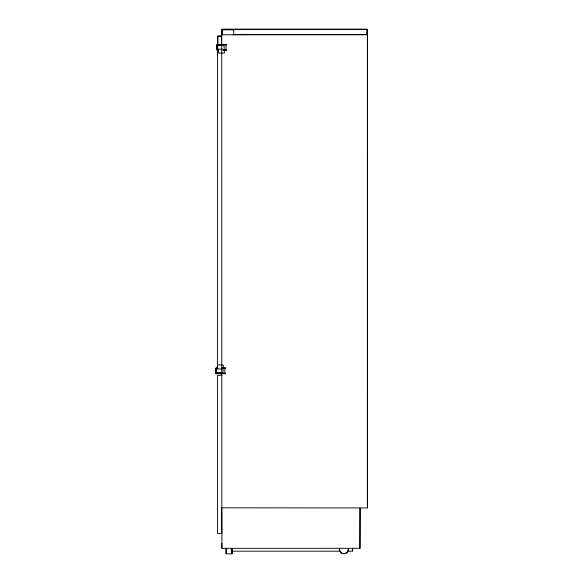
<?xml version="1.0" encoding="UTF-8"?>
<svg xmlns="http://www.w3.org/2000/svg" width="583" height="583" viewBox="0 0 583 583"><rect width="100%" height="100%" fill="white"/><g stroke="black" fill="none" stroke-linecap="round" stroke-linejoin="round"><path stroke-width="0.87" d="M218.363 50.335L217.35 50.335L216.716 49.664L216.716 45.051L218.18 45.029L218.443 44.519L224.047 45L224.185 49.548L222.91 50.233L224.397 51.005L224.397 53.06L218.37 53.06L218.319 49.912L217.153 49.664L217.153 45.051L219.113 44.833M221.744 508.303L221.977 548.319L359.915 548.304L360.054 508.303L359.988 548.26M352.649 550.935L352.649 548.559L352.518 551.161L347.891 551.175M221.912 373.739L216.22 373.739L215.586 373.076L215.586 368.463L217.167 368.318L217.481 364.834L223.267 365.06L223.267 367.122L221.788 367.895L223.056 368.58L223.056 372.952L221.744 373.39M217.714 44.818L217.714 36.241L221.409 36.022M222.079 29.39L367.159 29.39L366.984 34.71L233.178 34.754M221.744 34.987L221.81 533.547L217.597 533.649L217.503 375.321L221.81 375.321M367.399 507.931L367.414 34.987L367.399 507.931L221.744 507.829M223.311 49.752L224.142 49.54M216.716 45.051L217.35 44.388L222.655 44.439L223.165 44.978M215.586 368.463L216.22 367.793L217.845 367.793M216.031 368.463L217.984 368.237M217.313 373.601L222.036 373.105M222.254 29.165L366.984 29.165M233.178 34.637L366.984 34.637M217.94 36.139L221.409 36.139M223.304 44.388L226.736 44.388M223.304 44.833L226.736 44.833M222.152 45.576L217.729 45.576L217.729 49.169L222.152 49.169M216.716 49.664L218.319 49.912M223.304 49.883L226.736 49.883M223.304 50.335L226.736 50.335M222.167 367.793L225.606 367.793M222.174 368.237L225.606 368.237M221.904 368.959L216.599 368.959L216.599 372.552L221.904 372.552M215.586 373.076L216.993 373.084L217.452 373.659M217.984 373.295L216.031 373.076M222.174 373.295L225.606 373.295M222.174 373.739L225.606 373.739M232.1 551.175L339.743 551.175M226.568 553.85L231.743 553.85M221.409 36.066L221.635 44.818M222.174 368.412L223.012 368.587M221.759 548.188L221.744 543.261M367.086 29.39L367.086 34.535M232.209 548.516L232.209 553.573M232.114 548.486L232.114 553.726M231.961 548.472L231.961 553.821M226.35 548.472L226.35 553.821M226.197 548.486L226.197 553.726M226.102 548.516L226.102 553.573M225.971 44.833L225.971 49.883M224.849 368.237L224.849 373.295M222.152 29.39L222.152 34.535M222.036 29.39L222.036 34.535M221.584 36.241L221.511 44.818M217.758 36.241L217.831 44.818M217.503 50.655L217.503 367.443M217.35 45.051L217.35 49.664M217.153 45.051L217.153 49.664M216.22 368.463L216.22 373.076M348.182 548.516A4.314 4.314 0 0 1 343.941 553.573A4.314 4.314 0 0 1 339.692 548.516M348.43 548.472A4.562 4.562 0 0 1 343.941 553.821A4.562 4.562 0 0 1 339.452 548.472M233.732 29.85L221.897 29.85L221.897 34.783L233.732 34.783L233.732 29.85"/></g></svg>
